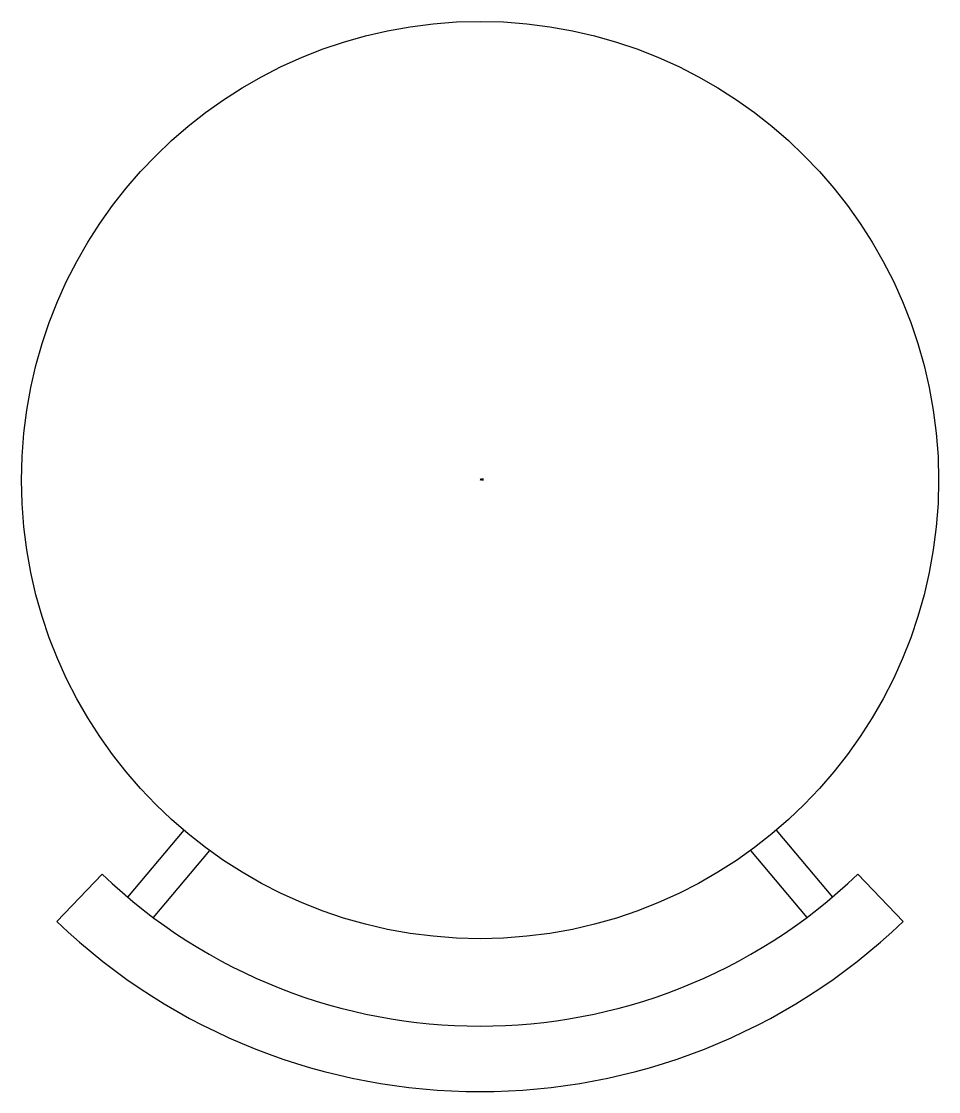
# Model space of a CAD drawing. Extents: x 18370 to 18790, y 6610 to 7100.
import ezdxf

# ---------------------------------------------------------------- set-up
doc = ezdxf.new("R2010")
doc.units = 0
doc.header["$MEASUREMENT"] = 0
doc.layers.get('0').update_dxf_attribs({"linetype": 'CONTINUOUS'})
doc.styles.add('DIM_FONT', font='SIMPLEX', dxfattribs={"width": 0.8})

msp = doc.modelspace()

# ---------------------------------------------------------------- linework, layer by layer
at = {"color": 4}
for p, q in [((18444.05, 6729.9), (18418.22, 6699.35)), ((18715.24, 6729.9), (18741.07, 6699.35)), ((18455.85, 6720.62), (18429.97, 6690.01)), ((18703.44, 6720.62), (18729.32, 6690.01)), ((18406.67, 6709.75), (18385.92, 6688.09)), ((18752.62, 6709.75), (18773.37, 6688.09))]:
    msp.add_line(p, q, dxfattribs=at)
at = {"color": 4, "linetype": 'CONTINUOUS'}
msp.add_circle((18579.65, 6890.26), 210, dxfattribs=at)
at = {"color": 4}
for radius in [250, 280]:
    msp.add_arc((18579.65, 6890.26), radius, 226.2207, 313.7793, dxfattribs=at)

# ---------------------------------------------------------------- texts
at = {"color": 4, "style": 'DIM_FONT', "width": 0.8, "flags": 9}
for tag, s in [('YSIZE', '481'), ('XSIZE', '420')]:
    msp.add_attdef(tag, (18579.65, 6890.26), s, height=0.5, dxfattribs=at)

doc.saveas('drawing.dxf')
